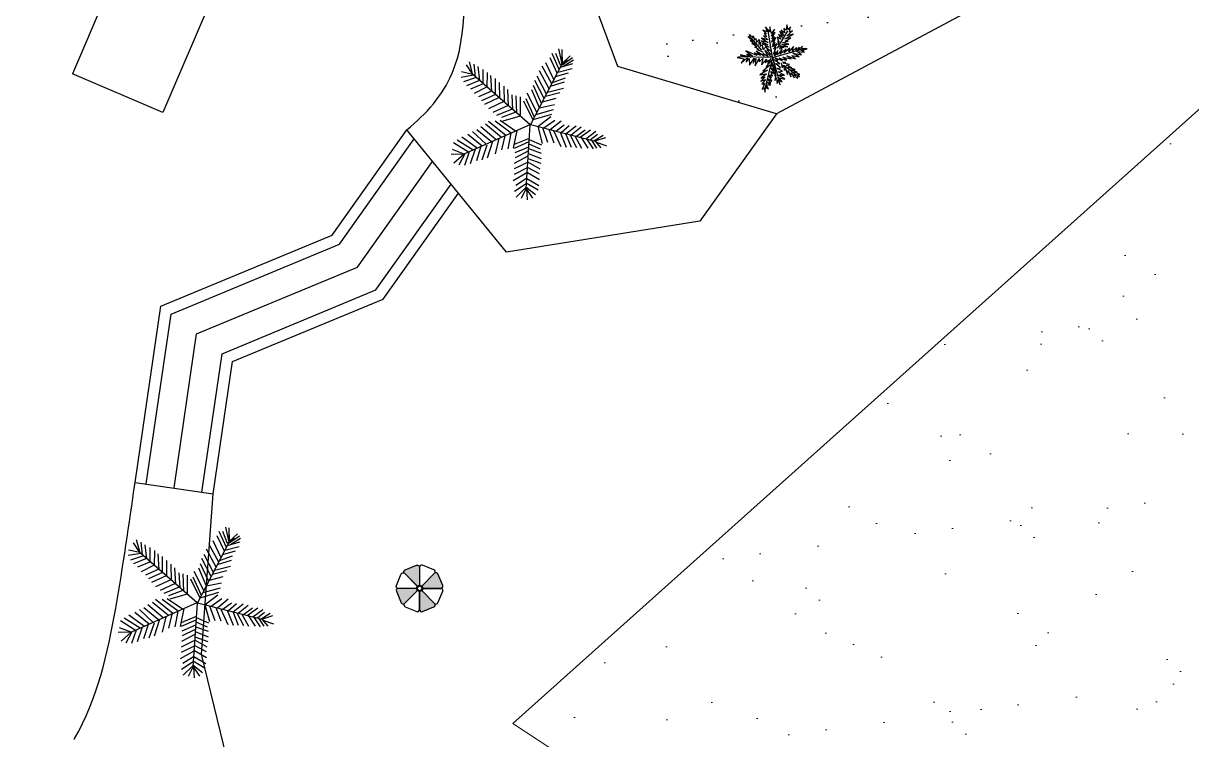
# Model space of a CAD drawing. Header units: millimetres. Extents: x 185 to 501, y 88 to 528.
# Drawn here: x 357.85 to 399.41, y 179.86 to 205.34 of the extents above; entities that cross this region are included whole.
import ezdxf

# ---------------------------------------------------------------- set-up
doc = ezdxf.new("R2010")
doc.units = ezdxf.units.MM
for name, color, linetype in [('arboles', 84, 'Continuous'), ('arena playa', 253, 'Continuous'), ('MUEBLES', 33, 'Continuous'), ('pavimento', 252, 'Continuous'), ('SITE_FURNISHINGS', 230, 'Continuous')]:
    doc.layers.add(name, color=color, linetype=linetype)
doc.layers.add('Paredes', color=141, linetype='Continuous', lineweight=9)

msp = doc.modelspace()

# ---------------------------------------------------------------- hatches: boundary and pattern name
h = msp.add_hatch(color=256)
edge = h.paths.add_edge_path()
edge.add_arc((372.053, 185.286), 0.0448, 135, 270)
edge.add_line((372.053, 185.242), (372.703, 185.242))
edge.add_arc((372.703, 185.314), 0.0723, 270, 382.5)
edge.add_line((372.77, 185.342), (372.599, 185.754))
edge.add_arc((372.532, 185.726), 0.0723, 22.5, 135)
edge.add_line((372.481, 185.777), (372.022, 185.318))
edge = h.paths.add_edge_path()
edge.add_arc((371.99, 185.133), 0.0448, 45, 180)
edge.add_line((371.945, 185.133), (371.945, 184.484))
edge.add_arc((372.017, 184.484), 0.0723, 180, 292.5)
edge.add_line((372.045, 184.417), (372.457, 184.588))
edge.add_arc((372.43, 184.655), 0.0723, 292.5, 405)
edge.add_line((372.481, 184.706), (372.022, 185.165))
edge = h.paths.add_edge_path()
edge.add_arc((371.358, 184.757), 0.0723, 202.5, 315)
edge.add_line((371.409, 184.706), (371.869, 185.165))
edge.add_arc((371.837, 185.197), 0.0448, 315, 450)
edge.add_line((371.837, 185.242), (371.187, 185.242))
edge.add_arc((371.187, 185.169), 0.0723, 90, 202.5)
edge.add_line((371.121, 185.142), (371.291, 184.729))
msp.add_hatch(color=256).paths.add_polyline_path([(371.94, 185.999, 0.534511), (371.84, 186.066), (371.428, 185.895, 0.475071), (371.396, 185.788, -0.059116), (371.409, 185.777), (371.869, 185.318, -0.187719), (371.94, 185.35, 0.000562), (371.94, 185.35)])
at = {"layer": 'arena playa'}
h = msp.add_hatch(dxfattribs=at)
h.set_pattern_fill('AR-SAND', color=256, scale=0.07, style=0)
h.set_pattern_definition([(37.5, (-1998.5492, 57.1), (-0.1120022, 3.4258927), [0, -2.70256, 0, -3.0226, 0, -2.88925]), (7.5, (-1998.5492, 57.1), (3.146663, 5.017776), [0, -1.45796, 0, -2.43586, 0, -0.93345]), (327.5, (-2000.7362, 57.1), (5.5369466, 0.0100603), [0, -0.889, 0, -3.2004, 0, -4.1783]), (317.5, (-2000.736, 57.1), (5.344895, 1.560505), [0, -0.4445, 0, -2.09804, 0, -2.4003])])
h.paths.add_polyline_path([(384.825, 236.855), (376.93, 236.855), (373.547, 232.348), (373.171, 227.091), (370.915, 220.143), (374.675, 215.449), (378.998, 203.807), (384.638, 202.117), (392.345, 206.248), (394.6, 210.942), (399.112, 213.383), (408.323, 211.881), (415.09, 216.012), (416.782, 220.143), (412.082, 227.278), (410.767, 232.724), (410.579, 238.732), (405.691, 245.868), (397.796, 247.558), (391.969, 245.68), (391.781, 238.357)])
at = {"layer": 'Paredes'}
h = msp.add_hatch(dxfattribs=at)
h.set_pattern_fill('AR-SAND', color=256, scale=0.1, style=0)
h.set_pattern_definition([(37.5, (-2162.957, 17.1855), (-0.160003, 4.8941324), [0, -3.8608, 0, -4.318, 0, -4.1275]), (7.5, (-2162.957, 17.1855), (4.495233, 7.168251), [0, -2.0828, 0, -3.4798, 0, -1.3335]), (327.5, (-2166.081, 17.1855), (7.909924, 0.014372), [0, -1.27, 0, -4.572, 0, -5.969]), (317.5, (-2166.081, 17.1855), (7.635565, 2.229293), [0, -0.635, 0, -2.9972, 0, -3.429])])
edge = h.paths.add_edge_path()
edge.add_spline(control_points=[(329.163, 209.759), (329.769, 209.758), (331.679, 209.374), (333.188, 205.317), (334.541, 200.963), (333.991, 195.497), (329.105, 192.643), (330.18, 186.77), (334.028, 181.379), (341.571, 182.837), (347.715, 185.41), (350.943, 192.267), (345.013, 196.362), (341.002, 201.852), (340.823, 209.281), (344.738, 211.852), (349.254, 210.173), (352.059, 203.967), (357.894, 206.923), (359.013, 211.66), (358.772, 215.872), (357.263, 219.898), (353.753, 220.348), (352.079, 225.331), (353.828, 231.651), (358.644, 231.789), (361.226, 231.902), (363.18, 233.645), (366.499, 235.216), (366.131, 239.585), (363.726, 244.777), (361.783, 252.598), (355.323, 252.096), (350.842, 251.157), (351.678, 246.816), (352.206, 242.343), (349.289, 237.742), (345.789, 237.071), (344.999, 237.127)], knot_values=[126.800992, 126.800992, 126.800992, 126.800992, 128.552041, 132.302534, 138.232433, 143.028847, 147.14407, 153.309299, 157.961529, 165.761725, 172.843208, 178.590264, 183.713167, 191.652281, 199.550118, 202.153336, 203.993395, 213.278166, 216.611939, 220.52306, 227.040192, 229.640637, 232.242468, 236.304441, 243.607556, 247.723547, 249.600713, 251.118572, 255.427198, 259.388599, 262.330603, 273.582082, 276.727203, 281.527369, 283.853486, 288.505719, 295.449959, 297.74183, 297.74183, 297.74183, 297.74183], degree=3, periodic=0)
edge.add_line((344.999, 237.127), (343.657, 237.512))
edge.add_spline(control_points=[(343.657, 237.512), (343.591, 237.551), (342.465, 238.286), (341.526, 242.294), (343.136, 246.067), (341.978, 251.035), (337.528, 250.743), (334.813, 248.747), (331.956, 245.751), (327.658, 248.749), (327.085, 252.781), (324.994, 256.53), (321.298, 257.351), (317.727, 255.69), (314.381, 252.642), (313.89, 246.209), (319.216, 245.896), (323.552, 245.976), (327.203, 241.87), (328.145, 236.119), (324.858, 232.176), (320.085, 231.24), (317.483, 235.427), (312.581, 235.845), (308.455, 231.987), (311.862, 228.592), (312.568, 224.628), (312.107, 220.627), (308.67, 217.752), (310.827, 212.931), (312.025, 208.248), (314.954, 207.066), (315.627, 206.878)], knot_values=[2.907855, 2.907855, 2.907855, 2.907855, 3.150612, 7.195867, 12.953348, 16.263104, 19.888382, 23.642714, 27.036791, 30.428875, 36.324389, 39.357134, 42.52297, 46.572713, 50.687936, 56.155626, 60.647938, 63.940117, 69.206529, 75.27202, 79.883863, 83.277941, 88.074352, 92.521984, 96.637211, 101.065548, 104.030498, 108.826912, 112.507027, 115.471977, 123.273315, 125.37104, 125.37104, 125.37104, 125.37104], degree=3, periodic=0)
edge.add_spline(control_points=[(315.627, 206.878), (315.799, 206.792), (316.265, 206.559), (316.994, 206.463), (317.798, 206.497), (318.574, 206.523), (319.583, 206.096), (320.582, 205.804), (321.63, 205.921), (322.302, 206.143), (322.76, 206.317), (322.932, 206.382)], knot_values=[0, 0, 0, 0, 0.574846, 1.559232, 2.150533, 3.003289, 3.84311, 5.407574, 6.052016, 6.972857, 7.523573, 7.523573, 7.523573, 7.523573], degree=3, periodic=0)
edge.add_spline(control_points=[(322.932, 206.382), (322.933, 206.383), (324.004, 207.066), (325.387, 208.484), (327.149, 209.374), (327.787, 209.559)], knot_values=[299.106215, 299.106215, 299.106215, 299.106215, 299.110488, 302.953821, 304.929743, 304.929743, 304.929743, 304.929743], degree=3, periodic=0)
edge.add_line((327.787, 209.559), (329.163, 209.759))
h.paths.add_polyline_path([(328.219, 216.885), (326.843, 216.69, -1.682486), (330.764, 223.697), (331.32, 222.412, -0.402923)], flags=16)
h.paths.add_polyline_path([(336.161, 223.833), (335.751, 225.161, -0.49838), (342.828, 233.073), (344.194, 232.813, -1.570148)], flags=16)
h = msp.add_hatch(dxfattribs=at)
h.set_pattern_fill('AR-SAND', color=256, scale=0.1, style=0)
h.set_pattern_definition([(37.5, (-1937.9465, 84.6386), (-0.160003, 4.8941324), [0, -3.8608, 0, -4.318, 0, -4.1275]), (7.5, (-1937.9465, 84.6386), (4.495233, 7.168251), [0, -2.0828, 0, -3.4798, 0, -1.3335]), (327.5, (-1941.0707, 84.6386), (7.909924, 0.014372), [0, -1.27, 0, -4.572, 0, -5.969]), (317.5, (-1941.071, 84.6386), (7.635565, 2.229293), [0, -0.635, 0, -2.9972, 0, -3.429])])
h.paths.add_polyline_path([(404.703, 161.158), (415.372, 149.235), (431.021, 163.238), (420.352, 175.161), (404.451, 206.557), (375.26, 180.437)])

# ---------------------------------------------------------------- linework, layer by layer
at = {"layer": 'arboles', "linetype": 'Continuous'}
for p, q in [((384.502, 204.124), (384.341, 205.072)), ((384.677, 204.455), (385.045, 205.07)), ((384.121, 204.387), (383.741, 204.828)), ((384.502, 204.124), (385.672, 204.452)), ((376.845, 203.568), (376.589, 204.113)), ((376.914, 203.702), (376.658, 204.266)), ((376.954, 203.846), (376.795, 204.269)), ((377.016, 203.898), (376.899, 204.431)), ((377.009, 203.928), (377.018, 204.405)), ((377.013, 203.868), (377.389, 204.121)), ((377.026, 203.917), (377.027, 204.151)), ((377.026, 203.917), (377.191, 204.041)), ((377.032, 203.922), (377.307, 204.186)), ((377.037, 203.802), (377.419, 204.038)), ((384.502, 204.124), (383.307, 204.144)), ((384.502, 204.124), (384.219, 202.963)), ((384.502, 204.124), (384.718, 203.332)), ((373.842, 203.524), (373.612, 203.867)), ((373.845, 203.513), (373.722, 203.974)), ((373.933, 203.436), (373.886, 203.888)), ((374.083, 203.305), (374.031, 203.801)), ((374.203, 203.199), (374.202, 203.699)), ((375.903, 201.747), (377.026, 203.917)), ((376.554, 203.005), (376.21, 203.648)), ((376.647, 203.184), (376.301, 203.813)), ((376.726, 203.338), (376.44, 203.94)), ((376.863, 203.603), (377.37, 203.734)), ((376.953, 203.776), (377.396, 203.909)), ((377.026, 203.917), (376.954, 203.846)), ((384.921, 203.838), (385.351, 203.491)), ((373.867, 203.494), (373.428, 203.417)), ((373.843, 203.519), (373.432, 203.611)), ((373.962, 203.41), (373.502, 203.254)), ((374.08, 203.307), (373.612, 203.116)), ((375.878, 201.73), (373.855, 203.504)), ((374.354, 203.067), (374.365, 203.591)), ((374.52, 202.921), (374.484, 203.479)), ((374.648, 202.808), (374.65, 203.377)), ((374.801, 202.675), (374.794, 203.24)), ((376.38, 202.669), (376.046, 203.31)), ((376.457, 202.818), (376.126, 203.457)), ((376.603, 203.101), (377.102, 203.256)), ((376.673, 203.236), (377.131, 203.402)), ((376.784, 203.451), (377.244, 203.582)), ((374.213, 203.191), (373.755, 203)), ((374.344, 203.076), (373.889, 202.842)), ((374.509, 202.931), (374.042, 202.723)), ((374.649, 202.808), (374.148, 202.588)), ((374.964, 202.531), (374.95, 203.104)), ((375.114, 202.4), (375.08, 202.981)), ((375.268, 202.265), (375.236, 202.802)), ((376.117, 202.177), (375.771, 202.854)), ((376.206, 202.333), (375.933, 202.97)), ((376.288, 202.492), (375.993, 203.127)), ((376.422, 202.751), (376.936, 202.88)), ((376.495, 202.891), (377.06, 203.039)), ((374.775, 202.697), (374.251, 202.455)), ((374.937, 202.555), (374.394, 202.3)), ((375.094, 202.418), (374.557, 202.168)), ((375.404, 202.146), (375.379, 202.762)), ((375.534, 202.031), (375.53, 202.722)), ((375.982, 201.9), (375.652, 202.571)), ((376.028, 201.99), (375.734, 202.65)), ((376.208, 202.337), (376.739, 202.447)), ((376.315, 202.545), (376.807, 202.673)), ((375.241, 202.288), (374.685, 202.064)), ((375.369, 202.176), (374.861, 201.989)), ((375.524, 202.04), (374.91, 201.865)), ((375.989, 201.913), (376.648, 202.114)), ((376.086, 202.102), (376.706, 202.272)), ((376.156, 201.672), (376.61, 202.022)), ((375.864, 201.733), (373.541, 200.693)), ((374.507, 201.126), (373.977, 201.553)), ((374.667, 201.197), (374.123, 201.662)), ((374.856, 201.282), (374.291, 201.749)), ((375.009, 201.35), (374.399, 201.847)), ((375.199, 201.435), (374.633, 201.855)), ((375.357, 201.506), (374.813, 201.882)), ((375.871, 201.725), (375.725, 199.457)), ((375.892, 201.739), (378.186, 201.154)), ((376.147, 201.675), (376.311, 201.068)), ((376.32, 201.63), (376.501, 201.11)), ((376.371, 201.617), (376.755, 201.892)), ((376.542, 201.574), (376.723, 201.093)), ((376.595, 201.56), (376.978, 201.874)), ((376.795, 201.509), (377.092, 201.733)), ((376.987, 201.46), (377.272, 201.709)), ((377.157, 201.417), (377.516, 201.695)), ((377.336, 201.371), (377.696, 201.653)), ((377.524, 201.323), (377.84, 201.556)), ((377.658, 201.289), (378.03, 201.552)), ((373.85, 200.831), (373.279, 201.184)), ((373.998, 200.898), (373.444, 201.293)), ((374.174, 200.976), (373.656, 201.391)), ((374.313, 201.039), (373.827, 201.497)), ((374.534, 201.137), (374.345, 200.549)), ((374.765, 201.241), (374.629, 200.696)), ((374.975, 201.335), (374.859, 200.839)), ((375.187, 201.43), (375.087, 200.878)), ((375.406, 201.528), (375.272, 200.897)), ((375.84, 201.244), (375.305, 201.027)), ((375.838, 201.212), (376.277, 201.019)), ((376.71, 201.531), (376.974, 200.958)), ((376.941, 201.472), (377.158, 200.935)), ((377.141, 201.421), (377.34, 200.939)), ((377.287, 201.383), (377.524, 200.927)), ((377.468, 201.337), (377.708, 200.899)), ((377.688, 201.281), (377.935, 200.905)), ((377.859, 201.237), (378.211, 201.503)), ((377.883, 201.231), (378.119, 200.88)), ((378.019, 201.197), (378.275, 201.401)), ((378.057, 201.187), (378.244, 200.903)), ((378.149, 201.163), (378.474, 201.364)), ((378.177, 201.156), (378.574, 201.278)), ((378.18, 201.155), (378.391, 200.907)), ((373.531, 200.688), (373.116, 200.846)), ((373.681, 200.756), (373.15, 201.091)), ((373.707, 200.767), (373.538, 200.284)), ((373.923, 200.864), (373.745, 200.347)), ((374.141, 201.003), (373.968, 200.453)), ((374.343, 201.01), (374.155, 200.475)), ((375.832, 201.123), (375.313, 200.891)), ((375.82, 200.936), (375.333, 200.728)), ((375.811, 200.789), (375.344, 200.556)), ((375.806, 200.71), (376.265, 200.526)), ((375.817, 200.883), (376.267, 200.727)), ((375.828, 201.055), (376.229, 200.875)), ((378.208, 201.123), (378.597, 200.983)), ((373.546, 200.686), (373.069, 200.675)), ((373.528, 200.685), (373.168, 200.371)), ((373.553, 200.698), (373.343, 200.3)), ((375.785, 200.395), (375.313, 200.161)), ((375.799, 200.61), (375.315, 200.355)), ((375.794, 200.526), (376.258, 200.364)), ((375.809, 200.407), (376.225, 200.169)), ((375.761, 200.019), (375.271, 199.738)), ((375.772, 200.196), (375.309, 199.967)), ((375.774, 200.228), (376.197, 200.001)), ((375.785, 200.033), (376.21, 199.785)), ((375.736, 199.63), (375.323, 199.362)), ((375.748, 199.817), (375.37, 199.573)), ((375.727, 199.497), (375.384, 199.158)), ((375.726, 199.479), (375.959, 199.122)), ((375.729, 199.523), (376.068, 199.252)), ((375.738, 199.669), (376.164, 199.414)), ((375.76, 199.825), (376.182, 199.573)), ((375.724, 199.449), (375.553, 199.108)), ((375.744, 199.451), (375.775, 199.061)), ((365.173, 186.89), (365.057, 187.423)), ((365.003, 186.56), (364.747, 187.105)), ((365.072, 186.694), (364.816, 187.258)), ((365.112, 186.838), (364.953, 187.261)), ((365.167, 186.92), (365.175, 187.397)), ((365.171, 186.86), (365.546, 187.113)), ((365.183, 186.909), (365.184, 187.143)), ((365.183, 186.909), (365.348, 187.033)), ((365.19, 186.914), (365.464, 187.178)), ((365.194, 186.794), (365.577, 187.03)), ((362.001, 186.511), (361.589, 186.603)), ((362, 186.516), (361.77, 186.859)), ((362.003, 186.505), (361.88, 186.966)), ((362.091, 186.428), (362.044, 186.88)), ((362.24, 186.297), (362.189, 186.793)), ((362.36, 186.191), (362.36, 186.691)), ((362.512, 186.059), (362.523, 186.583)), ((364.06, 184.739), (365.183, 186.909)), ((364.711, 185.997), (364.368, 186.64)), ((364.804, 186.176), (364.459, 186.805)), ((364.884, 186.33), (364.598, 186.932)), ((365.021, 186.595), (365.527, 186.726)), ((365.111, 186.768), (365.554, 186.901)), ((365.183, 186.909), (365.112, 186.838)), ((362.025, 186.486), (361.586, 186.409)), ((362.12, 186.402), (361.659, 186.246)), ((362.237, 186.299), (361.77, 186.108)), ((362.37, 186.183), (361.913, 185.992)), ((364.035, 184.722), (362.013, 186.496)), ((362.678, 185.913), (362.642, 186.471)), ((362.806, 185.8), (362.807, 186.369)), ((362.959, 185.667), (362.952, 186.232)), ((364.537, 185.661), (364.203, 186.302)), ((364.614, 185.81), (364.284, 186.449)), ((364.761, 186.093), (365.26, 186.248)), ((364.831, 186.228), (365.289, 186.394)), ((364.942, 186.443), (365.401, 186.574)), ((362.501, 186.068), (362.047, 185.834)), ((362.666, 185.923), (362.2, 185.715)), ((362.807, 185.8), (362.305, 185.58)), ((363.122, 185.523), (363.108, 186.096)), ((363.272, 185.392), (363.238, 185.973)), ((363.426, 185.257), (363.394, 185.794)), ((363.561, 185.138), (363.537, 185.754)), ((364.275, 185.169), (363.929, 185.846)), ((364.364, 185.325), (364.09, 185.962)), ((364.446, 185.484), (364.15, 186.119)), ((364.58, 185.743), (365.094, 185.872)), ((364.652, 185.883), (365.218, 186.031)), ((362.933, 185.689), (362.409, 185.447)), ((363.095, 185.547), (362.551, 185.292)), ((363.251, 185.41), (362.715, 185.16)), ((363.692, 185.023), (363.687, 185.714)), ((364.14, 184.892), (363.81, 185.563)), ((364.186, 184.982), (363.891, 185.642)), ((364.366, 185.329), (364.896, 185.439)), ((364.473, 185.537), (364.965, 185.665)), ((363.399, 185.28), (362.843, 185.056)), ((363.527, 185.168), (363.019, 184.981)), ((363.681, 185.032), (363.068, 184.857)), ((364.146, 184.905), (364.806, 185.106)), ((364.244, 185.094), (364.864, 185.264)), ((364.314, 184.664), (364.768, 185.014)), ((364.021, 184.725), (361.699, 183.685)), ((362.665, 184.118), (362.134, 184.545)), ((362.825, 184.189), (362.281, 184.654)), ((363.014, 184.274), (362.448, 184.741)), ((363.167, 184.342), (362.557, 184.839)), ((363.356, 184.427), (362.79, 184.847)), ((363.514, 184.498), (362.971, 184.874)), ((363.564, 184.52), (363.43, 183.889)), ((364.029, 184.717), (363.882, 182.449)), ((364.05, 184.731), (366.343, 184.146)), ((364.304, 184.667), (364.469, 184.06)), ((364.477, 184.622), (364.658, 184.102)), ((364.529, 184.609), (364.913, 184.884)), ((364.7, 184.566), (364.88, 184.085)), ((364.752, 184.552), (365.135, 184.866)), ((364.867, 184.523), (365.131, 183.95)), ((364.952, 184.501), (365.25, 184.725)), ((365.145, 184.452), (365.429, 184.701)), ((365.315, 184.409), (365.673, 184.687)), ((365.493, 184.363), (365.853, 184.645)), ((365.682, 184.315), (365.998, 184.548)), ((365.815, 184.281), (366.188, 184.544)), ((362.007, 183.823), (361.437, 184.176)), ((362.156, 183.89), (361.601, 184.285)), ((362.332, 183.968), (361.814, 184.383)), ((362.471, 184.031), (361.985, 184.489)), ((362.691, 184.129), (362.503, 183.541)), ((362.922, 184.233), (362.786, 183.688)), ((363.132, 184.327), (363.017, 183.831)), ((363.344, 184.422), (363.245, 183.87)), ((363.998, 184.236), (363.463, 184.019)), ((363.99, 184.115), (363.47, 183.883)), ((363.996, 184.204), (364.434, 184.011)), ((365.098, 184.464), (365.315, 183.927)), ((365.299, 184.413), (365.497, 183.931)), ((365.445, 184.375), (365.682, 183.919)), ((365.625, 184.329), (365.866, 183.891)), ((365.846, 184.273), (366.092, 183.897)), ((366.017, 184.229), (366.369, 184.495)), ((366.04, 184.223), (366.277, 183.872)), ((366.177, 184.189), (366.433, 184.393)), ((366.215, 184.179), (366.402, 183.895)), ((366.307, 184.155), (366.631, 184.356)), ((366.335, 184.148), (366.731, 184.27)), ((366.338, 184.147), (366.549, 183.899)), ((366.366, 184.115), (366.755, 183.975)), ((361.704, 183.678), (361.227, 183.667)), ((361.689, 183.68), (361.273, 183.838)), ((361.839, 183.748), (361.308, 184.083)), ((361.686, 183.677), (361.326, 183.363)), ((361.71, 183.69), (361.501, 183.292)), ((361.864, 183.759), (361.695, 183.276)), ((362.08, 183.856), (361.903, 183.339)), ((362.298, 183.995), (362.125, 183.445)), ((362.501, 184.002), (362.312, 183.467)), ((363.978, 183.928), (363.491, 183.72)), ((363.968, 183.781), (363.502, 183.548)), ((363.963, 183.702), (364.423, 183.518)), ((363.974, 183.875), (364.425, 183.719)), ((363.985, 184.047), (364.387, 183.867)), ((363.943, 183.387), (363.471, 183.153)), ((363.957, 183.602), (363.473, 183.347)), ((363.951, 183.518), (364.416, 183.356)), ((363.966, 183.399), (364.382, 183.161)), ((363.918, 183.011), (363.429, 182.73)), ((363.93, 183.188), (363.466, 182.959)), ((363.932, 183.22), (364.355, 182.993)), ((363.943, 183.025), (364.367, 182.777)), ((363.893, 182.622), (363.481, 182.354)), ((363.905, 182.809), (363.527, 182.565)), ((363.885, 182.489), (363.542, 182.15)), ((363.882, 182.441), (363.711, 182.1)), ((363.884, 182.471), (364.117, 182.114)), ((363.886, 182.515), (364.226, 182.244)), ((363.896, 182.661), (364.321, 182.406)), ((363.902, 182.443), (363.933, 182.053)), ((363.918, 182.817), (364.34, 182.565))]:
    msp.add_line(p, q, dxfattribs=at)
at = {"layer": 'arboles', "linetype": 'Continuous', "flags": 128}
for points in [[(384.733, 204.445), (384.848, 204.434), (384.743, 204.501), (384.909, 204.479), (384.77, 204.538), (385.044, 204.509), (384.833, 204.585), (385.078, 204.603), (384.853, 204.643), (385.054, 204.708), (384.945, 204.709), (385.151, 204.826), (384.939, 204.789), (385.243, 204.95), (385.006, 204.895), (385.209, 205.076), (385.102, 205.027), (385.14, 205.213), (385.059, 205.113), (385.004, 205.287), (384.982, 205.1), (384.899, 205.156), (384.92, 205.002), (384.808, 205.105), (384.885, 204.908), (384.755, 205.064), (384.841, 204.836), (384.713, 204.94), (384.797, 204.779), (384.67, 204.85), (384.738, 204.654), (384.689, 204.713), (384.706, 204.585)], [(384.176, 204.308), (383.952, 204.414), (384.029, 204.414), (383.871, 204.489), (383.936, 204.498), (383.764, 204.623), (383.885, 204.576), (383.706, 204.734), (383.814, 204.693), (383.617, 204.87), (383.713, 204.841), (383.684, 204.942), (383.814, 204.82), (383.816, 204.896), (383.857, 204.749), (383.909, 204.802), (383.932, 204.654), (384.019, 204.767), (384.018, 204.587), (384.074, 204.67), (384.065, 204.524), (384.133, 204.576), (384.15, 204.414), (384.211, 204.472), (384.183, 204.392)], [(384.52, 203.961), (384.451, 203.813), (384.548, 203.871), (384.541, 203.771), (384.586, 203.81), (384.563, 203.633), (384.601, 203.665), (384.579, 203.455), (384.622, 203.512), (384.586, 203.308), (384.641, 203.402), (384.66, 203.196), (384.686, 203.321), (384.768, 203.155), (384.74, 203.329), (384.841, 203.254), (384.738, 203.396), (384.934, 203.357), (384.709, 203.497), (384.922, 203.496), (384.697, 203.613), (384.853, 203.64), (384.659, 203.731), (384.779, 203.752), (384.607, 203.91), (384.761, 203.897), (384.554, 204.045), (384.693, 204.023), (384.586, 204.114), (384.842, 204.012), (384.74, 204.101), (384.995, 204.031), (384.872, 204.132), (385.161, 204.072), (385.012, 204.186), (385.317, 204.082), (385.184, 204.198), (385.452, 204.149), (385.223, 204.28), (385.527, 204.223), (385.368, 204.332), (385.64, 204.314), (385.523, 204.369), (385.735, 204.429), (385.533, 204.448), (385.561, 204.528), (385.438, 204.409), (385.452, 204.496), (385.346, 204.376), (385.355, 204.482), (385.206, 204.349), (385.242, 204.519), (385.08, 204.331), (385.119, 204.456), (384.915, 204.292), (384.979, 204.429), (384.773, 204.239), (384.843, 204.41), (384.662, 204.225), (384.694, 204.377), (384.566, 204.184), (384.615, 204.324), (384.536, 204.241), (384.631, 204.477), (384.542, 204.416), (384.669, 204.613), (384.494, 204.498), (384.599, 204.663), (384.515, 204.592), (384.612, 204.833), (384.466, 204.672), (384.573, 204.862), (384.48, 204.786), (384.591, 205.021), (384.463, 204.878), (384.568, 205.135), (384.462, 204.982), (384.409, 205.217), (384.404, 205.043), (384.246, 205.211), (384.308, 205.038), (384.159, 205.098), (384.286, 204.971), (384.197, 204.98), (384.299, 204.871), (384.18, 204.894), (384.328, 204.754), (384.11, 204.817), (384.344, 204.663), (384.081, 204.721), (384.327, 204.577), (384.136, 204.618), (384.378, 204.486), (384.238, 204.509), (384.44, 204.363), (384.302, 204.395), (384.454, 204.23), (384.365, 204.262)], [(384.447, 204.146), (384.23, 204.386), (384.334, 204.16), (384.157, 204.267), (384.204, 204.168), (383.915, 204.348), (384.068, 204.192), (383.855, 204.293), (383.944, 204.197), (383.555, 204.358), (383.798, 204.172), (383.591, 204.237), (383.726, 204.133), (383.354, 204.222), (383.504, 204.144), (383.245, 204.12), (383.488, 204.075), (383.39, 203.924), (383.601, 204.115), (383.558, 203.955), (383.666, 204.091), (383.678, 203.848), (383.847, 204.099), (383.816, 203.927), (383.903, 204.089), (383.888, 203.826), (384.027, 204.084), (384.025, 203.974), (384.151, 204.092), (384.108, 203.859), (384.287, 204.061), (384.234, 203.949), (384.358, 204.028), (384.328, 203.915), (384.447, 204.089)], [(384.461, 204.012), (384.275, 203.803), (384.4, 203.847), (384.154, 203.633), (384.326, 203.678), (384.053, 203.51), (384.281, 203.546), (384.095, 203.387), (384.232, 203.442), (384.082, 203.282), (384.253, 203.339), (384.123, 203.17), (384.218, 203.195), (384.136, 202.986), (384.194, 203.052), (384.242, 202.886), (384.247, 203.094), (384.36, 203.007), (384.273, 203.169), (384.422, 203.138), (384.303, 203.248), (384.435, 203.209), (384.323, 203.382), (384.471, 203.285), (384.355, 203.504), (384.468, 203.397), (384.433, 203.507), (384.496, 203.478), (384.438, 203.625), (384.579, 203.548), (384.449, 203.754), (384.572, 203.689), (384.499, 203.824)], [(384.806, 203.936), (384.847, 203.753), (384.893, 203.851), (384.928, 203.657), (384.946, 203.766), (385.029, 203.523), (385.053, 203.666), (385.156, 203.439), (385.165, 203.579), (385.269, 203.403), (385.257, 203.525), (385.386, 203.381), (385.39, 203.446), (385.463, 203.438), (385.36, 203.51), (385.474, 203.516), (385.266, 203.615), (385.373, 203.608), (385.155, 203.684), (385.301, 203.702), (385.05, 203.767), (385.191, 203.76), (384.995, 203.847), (385.1, 203.871), (384.875, 203.92), (384.97, 203.942), (384.853, 203.964)]]:
    msp.add_lwpolyline(points, dxfattribs=at)
at = {"layer": 'arena playa'}
for p, q in [((378.998, 203.807), (374.675, 215.449)), ((378.998, 203.807), (374.675, 215.449)), ((392.345, 206.248), (384.638, 202.117)), ((392.345, 206.248), (384.638, 202.117)), ((384.638, 202.117), (378.998, 203.807)), ((384.638, 202.117), (378.998, 203.807))]:
    msp.add_line(p, q, dxfattribs=at)
at = {"layer": 'MUEBLES'}
for p, q in [((362.426, 210.167), (359.598, 203.546)), ((365.645, 208.792), (362.816, 202.171)), ((362.816, 202.171), (359.598, 203.546))]:
    msp.add_line(p, q, dxfattribs=at)
at = {"layer": 'Paredes'}
for p, q in [((375.26, 180.437), (404.451, 206.557)), ((404.703, 161.158), (375.26, 180.437))]:
    msp.add_line(p, q, dxfattribs=at)
msp.add_open_spline([(344.999, 237.127), (345.789, 237.071), (349.289, 237.742), (352.206, 242.343), (351.678, 246.816), (350.842, 251.157), (355.323, 252.096), (361.783, 252.598), (363.726, 244.777), (366.131, 239.585), (366.499, 235.216), (363.18, 233.645), (361.226, 231.902), (358.644, 231.789), (353.828, 231.651), (352.079, 225.331), (353.753, 220.348), (357.263, 219.898), (358.772, 215.872), (359.013, 211.66), (357.894, 206.923), (352.059, 203.967), (349.254, 210.173), (344.738, 211.852), (340.823, 209.281), (341.002, 201.852), (345.013, 196.362), (350.943, 192.267), (347.715, 185.41), (341.571, 182.837), (334.028, 181.379), (330.18, 186.77), (329.105, 192.643), (333.991, 195.497), (334.541, 200.963), (333.188, 205.317), (331.679, 209.374), (329.769, 209.758), (329.163, 209.759)], degree=3, knots=[126.800992, 126.800992, 126.800992, 126.800992, 129.092863, 136.037103, 140.689336, 143.015452, 147.815618, 150.96074, 162.212219, 165.154223, 169.115624, 173.42425, 174.942109, 176.819275, 180.935266, 188.238381, 192.300354, 194.902185, 197.502629, 204.019762, 207.930883, 211.264655, 220.549427, 222.389486, 224.992704, 232.890541, 240.829655, 245.952558, 251.699614, 258.781097, 266.581292, 271.233523, 277.398752, 281.513975, 286.310389, 292.240287, 295.990781, 297.74183, 297.74183, 297.74183, 297.74183], dxfattribs=at)
at = {"layer": 'pavimento'}
for p in [(361.828, 189.009), (364.186, 182.896)]:
    msp.add_line(p, (364.598, 188.604), dxfattribs=at)
for points in [[(384.638, 202.117), (381.916, 198.301), (375.042, 197.194), (371.493, 201.553)], [(361.828, 189.009), (362.745, 195.283), (368.833, 197.81), (371.493, 201.553)], [(362.224, 188.955), (363.108, 195), (369.093, 197.485), (371.755, 201.231)], [(363.215, 188.82), (364.015, 194.294), (369.742, 196.672), (372.41, 200.426)], [(364.203, 188.662), (364.923, 193.588), (370.39, 195.858), (373.065, 199.622)], [(364.598, 188.604), (365.286, 193.306), (370.65, 195.533), (373.327, 199.3)], [(415.435, 146.464), (403.278, 158.795), (398.228, 160.476), (388.501, 161.41), (380.646, 162.158), (377.279, 167.576), (370.545, 173.928), (365.869, 175.983), (364.186, 182.896)]]:
    msp.add_lwpolyline(points, dxfattribs=at)
for points, knots in [([(371.493, 201.553), (372.197, 202.126), (373.762, 203.907), (373.487, 207.764), (372.881, 211.579), (369.525, 213.742), (369.338, 217.257), (369.089, 219.449), (369.005, 220.158)], [171.237295, 171.237295, 171.237295, 171.237295, 174.036159, 178.920292, 181.701407, 185.349835, 189.609635, 191.66656, 191.66656, 191.66656, 191.66656]), ([(359.647, 179.86), (359.656, 179.875), (360.486, 181.27), (361.19, 184.467), (361.608, 187.512), (361.828, 189.009)], [145.293434, 145.293434, 145.293434, 145.293434, 145.34584, 150.206026, 154.747544, 154.747544, 154.747544, 154.747544])]:
    msp.add_open_spline(points, degree=3, knots=knots, dxfattribs=at)
at = {"layer": 'SITE_FURNISHINGS', "color": 7, "linetype": 'Continuous'}
for points in [[(371.869, 185.318, -0.668179), (371.837, 185.242), (371.187, 185.242, -0.534511), (371.121, 185.342), (371.291, 185.754, -0.534511), (371.409, 185.777)], [(371.94, 185.35, -0.668179), (371.864, 185.318), (371.405, 185.777, -0.534511), (371.428, 185.895), (371.84, 186.066, -0.534511), (371.94, 185.999)], [(371.945, 185.35, 0.668179), (372.022, 185.318), (372.481, 185.777, 0.534511), (372.457, 185.895), (372.045, 186.066, 0.534511), (371.945, 185.999)], [(372.022, 185.318, 0.668179), (372.053, 185.242), (372.703, 185.242, 0.534511), (372.77, 185.342), (372.599, 185.754, 0.534511), (372.481, 185.777)], [(371.837, 185.242, -1), (372.053, 185.242, -1)], [(371.291, 184.729, 0.534511), (371.409, 184.706), (371.869, 185.165, 0.668179), (371.837, 185.242), (371.187, 185.242, 0.534511), (371.121, 185.142)], [(371.945, 185.133, 0.668179), (371.869, 185.165), (371.409, 184.706, 0.534511), (371.433, 184.588), (371.845, 184.417, 0.534511), (371.945, 184.484)], [(372.022, 185.165, 0.668179), (371.945, 185.133), (371.945, 184.484, 0.534511), (372.045, 184.417), (372.457, 184.588, 0.534511), (372.481, 184.706)], [(372.053, 185.242, 0.668179), (372.022, 185.165), (372.481, 184.706, 0.534511), (372.599, 184.729), (372.77, 185.142, 0.534511), (372.703, 185.242)]]:
    msp.add_lwpolyline(points, format="xyb", close=True, dxfattribs=at)

doc.saveas('drawing.dxf')
